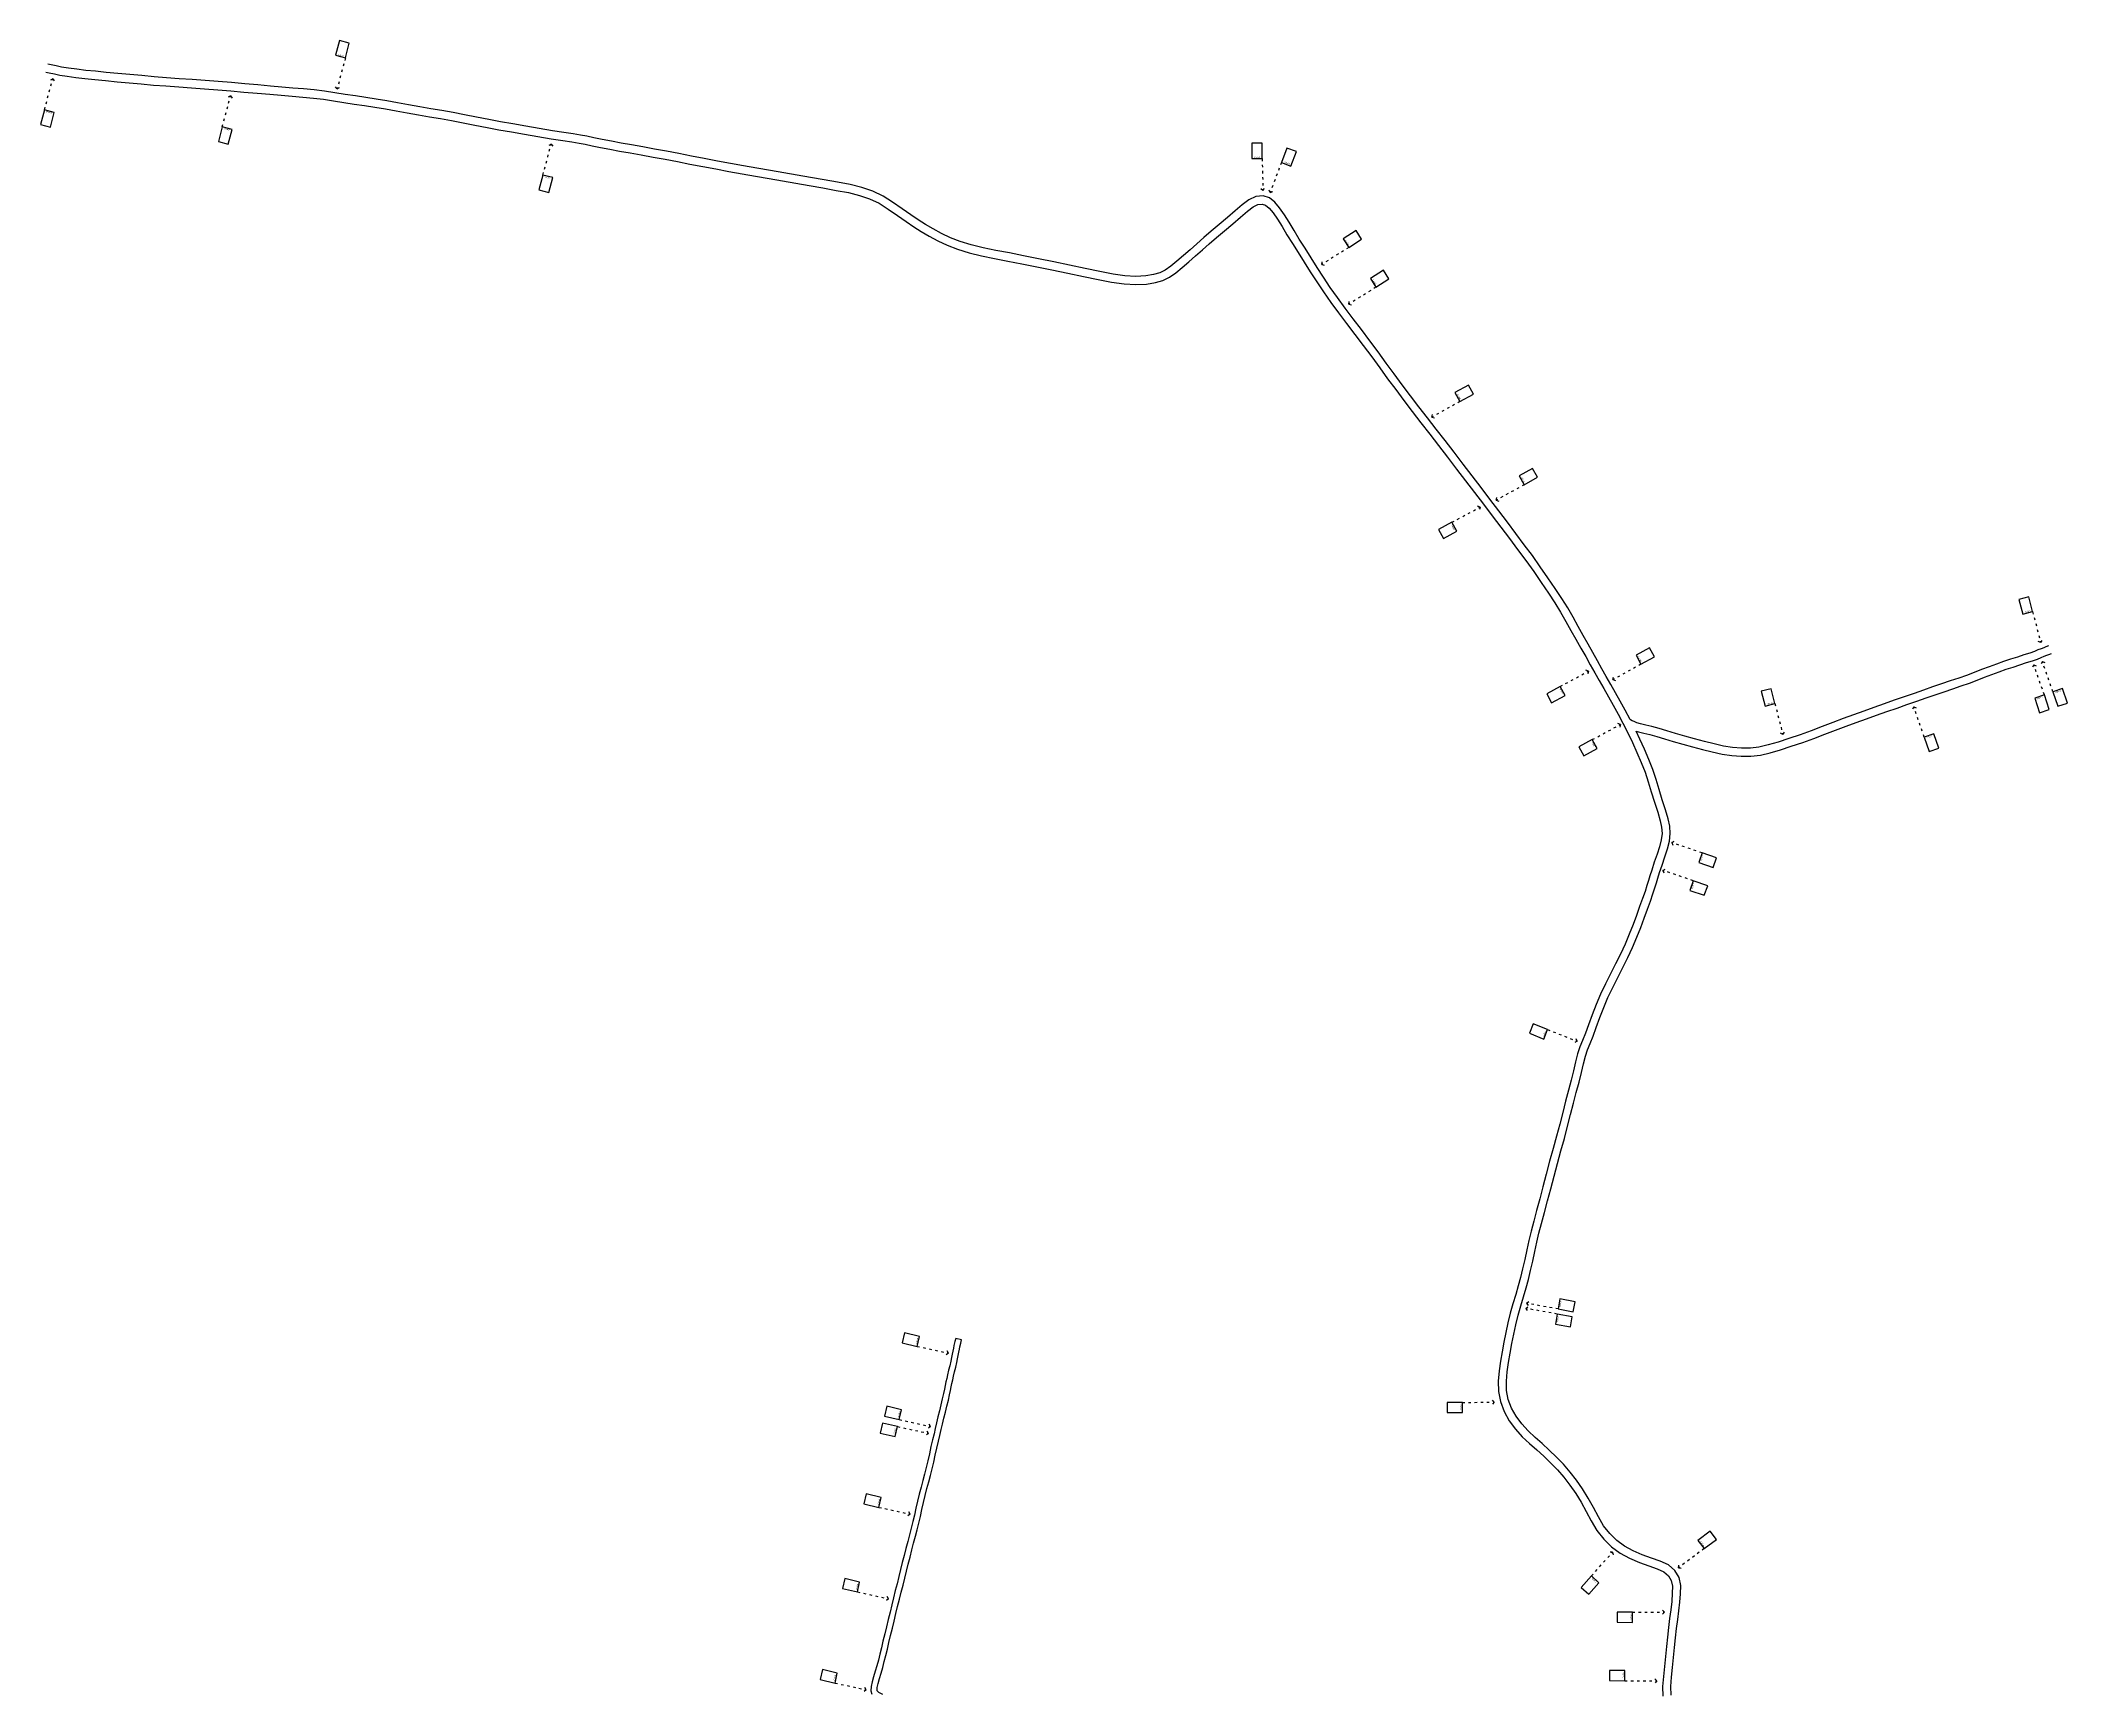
# Model space of a CAD drawing. Extents: x 714896 to 749292, y 8417558 to 8447149.
# Drawn here: x 723575 to 725559, y 8427535 to 8429152 of the extents above; entities that cross this region are included whole.
import ezdxf
from ezdxf.enums import TextEntityAlignment as Align

# ---------------------------------------------------------------- set-up
doc = ezdxf.new("R2010")
doc.units = 0
doc.header["$MEASUREMENT"] = 0
doc.linetypes.add('ACAD_ISO03W100', pattern=[30, 12, -18])
for name, color, linetype in [('LOTE', 7, 'CONTINUOUS'), ('NUM-PORTA', 7, 'CONTINUOUS'), ('QUADRA', 6, 'CONTINUOUS')]:
    doc.layers.add(name, color=color, linetype=linetype)

msp = doc.modelspace()

# ---------------------------------------------------------------- linework, layer by layer
at = {"layer": 'LOTE'}
for p, q in [((723867.9, 8429151.8), (723864, 8429137.4)), ((723877.5, 8429149.3), (723867.9, 8429151.8)), ((723873.7, 8429134.8), (723877.5, 8429149.3)), ((723864, 8429137.4), (723873.7, 8429134.8)), ((723579.3, 8429084.2), (723575.4, 8429069.7)), ((723588.9, 8429081.6), (723579.3, 8429084.2)), ((723575.4, 8429069.7), (723585.1, 8429067.1)), ((723585.1, 8429067.1), (723588.9, 8429081.6)), ((723753.3, 8429067.5), (723749.5, 8429053)), ((723763, 8429064.9), (723753.3, 8429067.5)), ((723759.1, 8429050.5), (723763, 8429064.9)), ((723749.5, 8429053), (723759.1, 8429050.5)), ((724760.8, 8429051.3), (724760.9, 8429036.3)), ((724770.8, 8429051.3), (724760.8, 8429051.3)), ((724770.9, 8429036.3), (724770.8, 8429051.3)), ((724795, 8429046.7), (724789.8, 8429032.6)), ((724804.4, 8429043.2), (724795, 8429046.7)), ((724799.1, 8429029.1), (724804.4, 8429043.2)), ((724760.9, 8429036.3), (724770.9, 8429036.3)), ((724789.8, 8429032.6), (724799.1, 8429029.1)), ((724067.1, 8429020.3), (724063.2, 8429005.8)), ((724063.2, 8429005.8), (724072.9, 8429003.2)), ((724076.8, 8429017.7), (724067.1, 8429020.3)), ((724072.9, 8429003.2), (724076.8, 8429017.7)), ((724862.9, 8428966), (724850.2, 8428957.9)), ((724868.2, 8428957.5), (724862.9, 8428966)), ((724850.2, 8428957.9), (724855.6, 8428949.5)), ((724855.6, 8428949.5), (724868.2, 8428957.5)), ((724889.6, 8428927.1), (724876.9, 8428919.1)), ((724894.9, 8428918.6), (724889.6, 8428927.1)), ((724876.9, 8428919.1), (724882.2, 8428910.6)), ((724882.2, 8428910.6), (724894.9, 8428918.6)), ((724972.7, 8428814.7), (724959.6, 8428807.4)), ((724959.6, 8428807.4), (724964.5, 8428798.7)), ((724964.5, 8428798.7), (724977.6, 8428805.9)), ((724977.6, 8428805.9), (724972.7, 8428814.7)), ((725035.6, 8428733.3), (725022.5, 8428726.1)), ((725022.5, 8428726.1), (725027.3, 8428717.3)), ((725040.5, 8428724.6), (725035.6, 8428733.3)), ((725027.3, 8428717.3), (725040.5, 8428724.6)), ((724956.6, 8428680.5), (724943.4, 8428673.4)), ((724943.4, 8428673.4), (724948.2, 8428664.6)), ((724948.2, 8428664.6), (724961.4, 8428671.7)), ((724961.4, 8428671.7), (724956.6, 8428680.5)), ((725521.2, 8428607.6), (725511.5, 8428605.1)), ((725524.9, 8428593.1), (725521.2, 8428607.6)), ((725511.5, 8428605.1), (725515.2, 8428590.6)), ((725515.2, 8428590.6), (725524.9, 8428593.1)), ((725149.9, 8428557.7), (725136.8, 8428550.5)), ((725136.8, 8428550.5), (725141.6, 8428541.7)), ((725141.6, 8428541.7), (725154.7, 8428549)), ((725154.7, 8428549), (725149.9, 8428557.7)), ((725062.6, 8428519.9), (725049.4, 8428512.8)), ((725049.4, 8428512.8), (725054.1, 8428504)), ((725054.1, 8428504), (725067.3, 8428511.1)), ((725067.3, 8428511.1), (725062.6, 8428519.9)), ((725268.9, 8428517.7), (725259.2, 8428515.2)), ((725259.2, 8428515.2), (725263, 8428500.7)), ((725272.7, 8428503.2), (725268.9, 8428517.7)), ((725536.4, 8428511.6), (725526.9, 8428508.4)), ((725526.9, 8428508.4), (725531.6, 8428494.2)), ((725541.1, 8428497.3), (725536.4, 8428511.6)), ((725554.2, 8428517.9), (725544.7, 8428514.7)), ((725544.7, 8428514.7), (725549.5, 8428500.5)), ((725559, 8428503.6), (725554.2, 8428517.9)), ((725263, 8428500.7), (725272.7, 8428503.2)), ((725531.6, 8428494.2), (725541.1, 8428497.3)), ((725549.5, 8428500.5), (725559, 8428503.6)), ((725094, 8428467.9), (725080.8, 8428460.8)), ((725098.8, 8428459.1), (725094, 8428467.9)), ((725428.3, 8428473.6), (725418.8, 8428470.4)), ((725418.8, 8428470.4), (725423.6, 8428456.2)), ((725433.1, 8428459.4), (725428.3, 8428473.6)), ((725080.8, 8428460.8), (725085.6, 8428452)), ((725085.6, 8428452), (725098.8, 8428459.1)), ((725423.6, 8428456.2), (725433.1, 8428459.4)), ((725201.4, 8428357.1), (725198.2, 8428347.6)), ((725215.6, 8428352.2), (725201.4, 8428357.1)), ((725212.4, 8428342.8), (725215.6, 8428352.2)), ((725192.7, 8428329.9), (725189.4, 8428320.4)), ((725206.9, 8428325), (725192.7, 8428329.9)), ((725198.2, 8428347.6), (725212.4, 8428342.8)), ((725189.4, 8428320.4), (725203.6, 8428315.6)), ((725203.6, 8428315.6), (725206.9, 8428325)), ((725036.2, 8428189.9), (725032.5, 8428180.6)), ((725050.1, 8428184.3), (725036.2, 8428189.9)), ((725032.5, 8428180.6), (725046.4, 8428175)), ((725046.4, 8428175), (725050.1, 8428184.3)), ((725062.3, 8427920.7), (725060.5, 8427910.9)), ((725077.1, 8427918), (725062.3, 8427920.7)), ((725075.2, 8427908.1), (725077.1, 8427918)), ((725059.6, 8427905.9), (725057.8, 8427896)), ((725057.8, 8427896), (725072.6, 8427893.3)), ((725074.4, 8427903.2), (725059.6, 8427905.9)), ((725060.5, 8427910.9), (725075.2, 8427908.1)), ((725072.6, 8427893.3), (725074.4, 8427903.2)), ((724420.9, 8427887.4), (724418.7, 8427877.7)), ((724418.7, 8427877.7), (724433.3, 8427874.3)), ((724435.6, 8427884.1), (724420.9, 8427887.4)), ((724433.3, 8427874.3), (724435.6, 8427884.1)), ((724403.5, 8427815.7), (724401.2, 8427805.9)), ((724418.1, 8427812.3), (724403.5, 8427815.7)), ((724951.8, 8427819.5), (724951.8, 8427809.5)), ((724966.8, 8427819.5), (724951.8, 8427819.5)), ((724966.8, 8427809.5), (724966.8, 8427819.5)), ((724399.3, 8427799.2), (724397.1, 8427789.5)), ((724413.9, 8427795.8), (724399.3, 8427799.2)), ((724401.2, 8427805.9), (724415.8, 8427802.6)), ((724411.7, 8427786.1), (724413.9, 8427795.8)), ((724415.8, 8427802.6), (724418.1, 8427812.3)), ((724951.8, 8427809.5), (724966.8, 8427809.5)), ((724397.1, 8427789.5), (724411.7, 8427786.1)), ((724383.5, 8427729.9), (724381.2, 8427720.1)), ((724381.2, 8427720.1), (724395.9, 8427716.8)), ((724398.1, 8427726.5), (724383.5, 8427729.9)), ((724395.9, 8427716.8), (724398.1, 8427726.5)), ((725209.4, 8427693.5), (725197.4, 8427684.5)), ((725197.4, 8427684.5), (725203.4, 8427676.5)), ((725203.4, 8427676.5), (725215.4, 8427685.5)), ((725215.4, 8427685.5), (725209.4, 8427693.5)), ((724362.4, 8427647.1), (724360.1, 8427637.4)), ((724360.1, 8427637.4), (724374.8, 8427634)), ((724377, 8427643.7), (724362.4, 8427647.1)), ((724374.8, 8427634), (724377, 8427643.7)), ((725093.1, 8427649.7), (725083.1, 8427638.5)), ((725083.1, 8427638.5), (725090.5, 8427631.9)), ((725090.5, 8427631.9), (725100.5, 8427643)), ((725100.5, 8427643), (725093.1, 8427649.7)), ((725118.3, 8427614.4), (725118.2, 8427604.4)), ((725133.3, 8427614.3), (725118.3, 8427614.4)), ((725133.2, 8427604.3), (725133.3, 8427614.3)), ((725118.2, 8427604.4), (725133.2, 8427604.3)), ((724340.5, 8427558.1), (724338.3, 8427548.3)), ((724355.1, 8427554.7), (724340.5, 8427558.1)), ((725110.9, 8427557.3), (725110.8, 8427547.3)), ((725125.9, 8427557.2), (725110.9, 8427557.3)), ((725125.8, 8427547.2), (725125.9, 8427557.2)), ((724338.3, 8427548.3), (724352.9, 8427544.9)), ((724352.9, 8427544.9), (724355.1, 8427554.7)), ((725110.8, 8427547.3), (725125.8, 8427547.2))]:
    msp.add_line(p, q, dxfattribs=at)
at = {"layer": 'LOTE', "color": 7, "linetype": 'ACAD_ISO03W100', "ltscale": 0.2}
for points in [[(723873.7, 8429134.8), (723865.6, 8429104.5)], [(723579.3, 8429084.2), (723587.3, 8429114.4)], [(723753.3, 8429067.5), (723761.4, 8429097.8)], [(724067.1, 8429020.3), (724075.1, 8429050.6)], [(724770.9, 8429036.3), (724771.7, 8429005)], [(724789.8, 8429032.6), (724778.8, 8429003.3)], [(724855.6, 8428949.5), (724829.2, 8428932.6)], [(724882.2, 8428910.6), (724855.8, 8428893.9)], [(724964.5, 8428798.7), (724937.1, 8428783.5)], [(725027.3, 8428717.3), (725000, 8428702.1)], [(724956.6, 8428680.5), (724984.2, 8428695.4)], [(725524.9, 8428593.1), (725532.8, 8428562.8)], [(725062.6, 8428519.9), (725090.1, 8428534.8)], [(725141.6, 8428541.7), (725114.2, 8428526.6)], [(725536.4, 8428511.6), (725526, 8428541.1)], [(725544.7, 8428514.7), (725534.4, 8428544.2)], [(725272.7, 8428503.2), (725280.5, 8428472.9)], [(725418.8, 8428470.4), (725408.5, 8428500)], [(725094, 8428467.9), (725121.6, 8428482.8)], [(725201.4, 8428357.1), (725171.8, 8428367.1)], [(725192.7, 8428329.9), (725163, 8428340)], [(725050.1, 8428184.3), (725079.2, 8428172.8)], [(725060.5, 8427910.9), (725029.7, 8427916.4)], [(725059.6, 8427905.9), (725028.8, 8427911.5)], [(724433.3, 8427874.3), (724463.9, 8427867.7)], [(724966.8, 8427819.5), (724998.1, 8427819.6)], [(724413.9, 8427795.8), (724444.5, 8427789.2)], [(724415.8, 8427802.6), (724446.4, 8427795.9)], [(724395.9, 8427716.8), (724426.4, 8427710.1)], [(725203.4, 8427676.5), (725178.4, 8427657.6)], [(725093.1, 8427649.7), (725113.9, 8427673)], [(724374.8, 8427634), (724405.3, 8427627.3)], [(725133.3, 8427614.3), (725164.6, 8427614.2)], [(724352.9, 8427544.9), (724383.4, 8427538.3)], [(725125.8, 8427547.2), (725157.1, 8427547.1)]]:
    msp.add_lwpolyline(points, dxfattribs=at)
at = {"layer": 'LOTE'}
for points in [[(723587.3, 8429114.4), (723585, 8429113.2)], [(723587.3, 8429114.4), (723588.8, 8429112.3)], [(723865.6, 8429104.5), (723864.2, 8429106.7)], [(723865.6, 8429104.5), (723868, 8429105.8)], [(723761.4, 8429097.8), (723759, 8429096.5)], [(723761.4, 8429097.8), (723762.8, 8429095.6)], [(724075.1, 8429050.6), (724072.8, 8429049.3)], [(724075.1, 8429050.6), (724076.6, 8429048.4)], [(724771.7, 8429005), (724769.7, 8429006.7)], [(724771.7, 8429005), (724773.2, 8429007.2)], [(724778.8, 8429003.3), (724777.6, 8429005.6)], [(724778.8, 8429003.3), (724781.3, 8429004.3)], [(724829.2, 8428932.6), (724829.6, 8428935.2)], [(724829.2, 8428932.6), (724831.7, 8428932)], [(724855.8, 8428893.9), (724856.2, 8428896.5)], [(724855.8, 8428893.9), (724858.3, 8428893.2)], [(724937.1, 8428783.5), (724937.6, 8428786.1)], [(724937.1, 8428783.5), (724939.6, 8428782.7)], [(724984.2, 8428695.4), (724981.7, 8428696.3)], [(724984.2, 8428695.4), (724983.6, 8428692.9)], [(725000, 8428702.1), (725000.5, 8428704.7)], [(725000, 8428702.1), (725002.4, 8428701.3)], [(725532.8, 8428562.8), (725530.4, 8428564)], [(725532.8, 8428562.8), (725534.2, 8428565)], [(725090.1, 8428534.8), (725087.6, 8428535.7)], [(725090.1, 8428534.8), (725089.5, 8428532.3)], [(725114.2, 8428526.6), (725114.8, 8428529.1)], [(725526, 8428541.1), (725524.8, 8428538.8)], [(725526, 8428541.1), (725528.5, 8428540.1)], [(725534.4, 8428544.2), (725533.2, 8428541.9)], [(725534.4, 8428544.2), (725536.8, 8428543.3)], [(725114.2, 8428526.6), (725116.7, 8428525.8)], [(725408.5, 8428500), (725407.3, 8428497.7)], [(725408.5, 8428500), (725410.9, 8428499)], [(725121.6, 8428482.8), (725119.1, 8428483.6)], [(725121.6, 8428482.8), (725121, 8428480.2)], [(725280.5, 8428472.9), (725278.2, 8428474.1)], [(725280.5, 8428472.9), (725281.9, 8428475.1)], [(725171.8, 8428367.1), (725174.1, 8428368.5)], [(725171.8, 8428367.1), (725172.9, 8428364.7)], [(725163, 8428340), (725165.3, 8428341.3)], [(725163, 8428340), (725164.1, 8428337.6)], [(725079.2, 8428172.8), (725076.9, 8428171.5)], [(725079.2, 8428172.8), (725078.3, 8428175.2)], [(725028.8, 8427911.5), (725030.9, 8427913.1)], [(725029.7, 8427916.4), (725031.7, 8427918.1)], [(725029.7, 8427916.4), (725031.1, 8427914.2)], [(725028.8, 8427911.5), (725030.2, 8427909.3)], [(724463.9, 8427867.7), (724461.8, 8427866.1)], [(724463.9, 8427867.7), (724462.5, 8427869.9)], [(724998.1, 8427819.6), (724996.3, 8427821.5)], [(724998.1, 8427819.6), (724996.4, 8427817.6)], [(724446.4, 8427795.9), (724444.3, 8427794.3)], [(724446.4, 8427795.9), (724445.1, 8427798.1)], [(724444.5, 8427789.2), (724442.4, 8427787.6)], [(724444.5, 8427789.2), (724443.2, 8427791.4)], [(724426.4, 8427710.1), (724424.3, 8427708.5)], [(724426.4, 8427710.1), (724425.1, 8427712.4)], [(725113.9, 8427673), (725111.3, 8427673)], [(725113.9, 8427673), (725114.3, 8427670.4)], [(725178.4, 8427657.6), (725178.6, 8427660.2)], [(725178.4, 8427657.6), (725181, 8427657.2)], [(724405.3, 8427627.3), (724403.2, 8427625.8)], [(724405.3, 8427627.3), (724404, 8427629.6)], [(725164.6, 8427614.2), (725162.8, 8427616.1)], [(725164.6, 8427614.2), (725162.8, 8427612.2)], [(724383.4, 8427538.3), (724381.4, 8427536.7)], [(724383.4, 8427538.3), (724382.1, 8427540.5)], [(725157.1, 8427547.1), (725155.3, 8427549)], [(725157.1, 8427547.1), (725155.4, 8427545.1)]]:
    msp.add_lwpolyline(points, dxfattribs=at)
at = {"layer": 'QUADRA'}
for points in [[(725540.4, 8428559.6), (725540.4, 8428559.6), (725537.7, 8428558.6), (725535.8, 8428557.8), (725533.2, 8428556.8), (725530.1, 8428555.6), (725526.6, 8428554.2), (725522.2, 8428552.6), (725516.4, 8428550.8), (725510, 8428548.7), (725503.3, 8428546.5), (725496.4, 8428544.2), (725489.4, 8428541.6), (725482.3, 8428539.1), (725474.9, 8428536.4), (725467.7, 8428533.5), (725460.3, 8428530.8), (725452.5, 8428528.1), (725444.2, 8428525.3), (725435.7, 8428522.4), (725427, 8428519.4), (725418, 8428516.3), (725408.8, 8428513.1), (725399.3, 8428509.7), (725389.5, 8428506.4), (725379.6, 8428503), (725369.5, 8428499.4), (725359.6, 8428495.8), (725349.6, 8428492.3), (725339.4, 8428488.5), (725329.2, 8428484.6), (725318.8, 8428480.6), (725308.2, 8428476.6), (725297.3, 8428472.7), (725286.2, 8428469), (725275.7, 8428465.5), (725266, 8428462.7), (725257.1, 8428460.6), (725248.7, 8428459.6), (725240.1, 8428459.6), (725231.3, 8428460.3), (725222.3, 8428461.6), (725213.2, 8428463.7), (725203.8, 8428466.2), (725194.1, 8428468.7), (725184.6, 8428471.3), (725175.5, 8428473.9), (725167, 8428476.4), (725159.3, 8428478.7), (725152.3, 8428480.6), (725146.3, 8428482), (725141.2, 8428483.3), (725137.5, 8428484.4), (725134.8, 8428485.5), (725132.9, 8428486.3), (725131.3, 8428487.3), (725131.1, 8428487.7), (725126.2, 8428496.7), (725121.4, 8428505.4), (725116.7, 8428513.8), (725112.1, 8428521.8), (725107.7, 8428529.6), (725103.3, 8428537.3), (725099, 8428545.1), (725094.4, 8428553.1), (725089.8, 8428561.4), (725085, 8428569.9), (725080.1, 8428578.7), (725075.1, 8428587.6), (725069.9, 8428596.7), (725064.2, 8428606), (725057.7, 8428615.8), (725050.6, 8428626.2), (725043.1, 8428637), (725035.3, 8428647.9), (725027.3, 8428658.6), (725019.2, 8428669.6), (725010.9, 8428680.5), (725002.4, 8428691.8), (724993.8, 8428703.2), (724985.2, 8428714.6), (724976.4, 8428726.1), (724967.5, 8428737.5), (724958.7, 8428749), (724950, 8428760.4), (724941.2, 8428771.7), (724932.6, 8428782.8), (724924.1, 8428793.6), (724916, 8428804.4), (724908, 8428815.1), (724900.2, 8428825.7), (724892.4, 8428836.3), (724884.5, 8428847.2), (724876.2, 8428858.2), (724868, 8428869.1), (724859.9, 8428879.7), (724852.1, 8428890), (724844.6, 8428900.3), (724837.5, 8428910.4), (724831, 8428920.3), (724824.8, 8428929.9), (724818.8, 8428939.4), (724812.9, 8428948.7), (724807.2, 8428957.6), (724802.1, 8428966), (724797.4, 8428974), (724792.6, 8428981.4), (724788, 8428988.1), (724783.4, 8428993.8), (724778, 8428997.9), (724771.8, 8428999.9), (724764.7, 8428999.4), (724757.8, 8428996.1), (724751.4, 8428991.1), (724744.6, 8428985.3), (724737, 8428978.7), (724728.8, 8428971.9), (724721, 8428965.3), (724713.9, 8428959.1), (724707.1, 8428953.1), (724700.6, 8428947.2), (724693.9, 8428941.6), (724687.3, 8428935.9), (724681.5, 8428931), (724676, 8428927.3), (724670.7, 8428924.6), (724664.7, 8428922.8), (724657, 8428921.6), (724647.4, 8428921.1), (724636.6, 8428921.7), (724625, 8428923.4), (724612, 8428925.9), (724597.6, 8428928.9), (724582.3, 8428932.1), (724566.9, 8428935.3), (724551.9, 8428938.4), (724537.4, 8428941.3), (724523.6, 8428944), (724510.4, 8428946.6), (724497.9, 8428949.1), (724486.2, 8428952.1), (724475.5, 8428955.1), (724465.8, 8428958.9), (724457.1, 8428963.2), (724448.9, 8428967.5), (724441.3, 8428971.9), (724434.3, 8428976.4), (724427, 8428981.4), (724418.6, 8428987.2), (724409.3, 8428993.6), (724399.9, 8428999.6), (724389.9, 8429004.5), (724379.1, 8429008.1), (724367.7, 8429010.9), (724355.4, 8429013.2), (724342.4, 8429015.5), (724329, 8429017.8), (724315.9, 8429020.1), (724302.7, 8429022.4), (724289.7, 8429024.7), (724276.5, 8429027.1), (724263.4, 8429029.3), (724250.5, 8429031.7), (724237.8, 8429034), (724225, 8429036.3), (724212.4, 8429038.7), (724200.2, 8429041.3), (724188.1, 8429043.6), (724176.2, 8429045.7), (724164.7, 8429047.8), (724153.7, 8429049.7), (724143.5, 8429051.5), (724134, 8429053.4), (724124.9, 8429055.2), (724117, 8429056.8), (724109.9, 8429058.3), (724103.7, 8429059.3), (724096.7, 8429060.5), (724087.6, 8429061.8), (724076.3, 8429063.6), (724063.5, 8429065.8), (724050.4, 8429068.1), (724037.6, 8429070.3), (724025.5, 8429072.4), (724014, 8429074.6), (724002, 8429076.9), (723990.4, 8429079.2), (723979.1, 8429081.3), (723968.2, 8429083.4), (723957.4, 8429085.1), (723946.6, 8429087.1), (723935.5, 8429089), (723924.8, 8429091), (723914.3, 8429092.8), (723903.8, 8429094.6), (723893.6, 8429096.1), (723883.5, 8429097.6), (723873.5, 8429099.2), (723863.5, 8429100.8), (723853.4, 8429102.4), (723843.2, 8429103.6), (723832.9, 8429104.6), (723822.3, 8429105.4), (723811.6, 8429106.3), (723800.3, 8429107.3), (723788.2, 8429108.4), (723775.3, 8429109.5), (723762.3, 8429110.7), (723749.4, 8429111.7), (723736.6, 8429112.7), (723723.9, 8429113.6), (723711.2, 8429114.5), (723698.7, 8429115.4), (723686.5, 8429116.3), (723674.6, 8429117.5), (723662.7, 8429118.5), (723651, 8429119.5), (723639.8, 8429120.7), (723629.2, 8429121.8), (723619.6, 8429122.7), (723610.8, 8429123.7), (723602.8, 8429124.8), (723595.9, 8429125.9), (723590.8, 8429127), (723585.8, 8429128), (723582.6, 8429128.8)], [(723580.7, 8429121), (723584, 8429120.2), (723589.2, 8429119.2), (723594.4, 8429118.1), (723601.6, 8429116.9), (723609.8, 8429115.8), (723618.8, 8429114.7), (723628.4, 8429113.8), (723639, 8429112.7), (723650.3, 8429111.6), (723662, 8429110.5), (723673.8, 8429109.5), (723685.8, 8429108.3), (723698.1, 8429107.4), (723710.7, 8429106.5), (723723.3, 8429105.6), (723736, 8429104.7), (723748.8, 8429103.7), (723761.7, 8429102.7), (723774.5, 8429101.5), (723787.5, 8429100.4), (723799.7, 8429099.3), (723810.9, 8429098.4), (723821.7, 8429097.4), (723832.2, 8429096.6), (723842.4, 8429095.6), (723852.3, 8429094.5), (723862.2, 8429092.9), (723872.2, 8429091.3), (723882.3, 8429089.7), (723892.4, 8429088.2), (723902.6, 8429086.7), (723912.9, 8429084.9), (723923.4, 8429083.1), (723934.1, 8429081.1), (723945.2, 8429079.2), (723956.1, 8429077.3), (723966.8, 8429075.5), (723977.6, 8429073.5), (723988.9, 8429071.3), (724000.5, 8429069), (724012.4, 8429066.7), (724024, 8429064.5), (724036.3, 8429062.4), (724049, 8429060.2), (724062.2, 8429057.9), (724075, 8429055.7), (724086.4, 8429053.9), (724095.5, 8429052.6), (724102.4, 8429051.4), (724108.4, 8429050.5), (724115.3, 8429049), (724123.3, 8429047.3), (724132.4, 8429045.6), (724142, 8429043.7), (724152.3, 8429041.9), (724163.3, 8429039.9), (724174.8, 8429037.8), (724186.6, 8429035.7), (724198.6, 8429033.4), (724210.9, 8429030.9), (724223.6, 8429028.5), (724236.3, 8429026.2), (724249.1, 8429023.8), (724262, 8429021.4), (724275.1, 8429019.2), (724288.3, 8429016.8), (724301.4, 8429014.6), (724314.5, 8429012.3), (724327.7, 8429009.9), (724341.1, 8429007.6), (724354, 8429005.3), (724366, 8429003.1), (724376.9, 8429000.4), (724386.8, 8428997), (724396, 8428992.6), (724404.9, 8428987), (724414.1, 8428980.7), (724422.5, 8428974.8), (724429.9, 8428969.7), (724437.1, 8428965.1), (724445, 8428960.5), (724453.5, 8428956), (724462.6, 8428951.6), (724472.9, 8428947.6), (724484.1, 8428944.3), (724496.1, 8428941.3), (724508.9, 8428938.7), (724522.1, 8428936.1), (724535.8, 8428933.5), (724550.3, 8428930.6), (724565.2, 8428927.5), (724580.6, 8428924.2), (724596, 8428921), (724610.5, 8428918.1), (724623.6, 8428915.5), (724635.8, 8428913.8), (724647.4, 8428913.1), (724657.8, 8428913.6), (724666.5, 8428915), (724673.7, 8428917.2), (724680.1, 8428920.4), (724686.3, 8428924.6), (724692.5, 8428929.8), (724699.1, 8428935.5), (724705.8, 8428941.2), (724712.5, 8428947.1), (724719.1, 8428953.1), (724726.2, 8428959.2), (724733.9, 8428965.8), (724742.1, 8428972.6), (724749.8, 8428979.2), (724756.5, 8428984.9), (724762.1, 8428989.3), (724766.8, 8428991.5), (724770.8, 8428991.8), (724774.3, 8428990.7), (724777.8, 8428988), (724781.6, 8428983.3), (724786, 8428977), (724790.5, 8428969.8), (724795.2, 8428961.9), (724800.5, 8428953.4), (724806.1, 8428944.4), (724812.1, 8428935.1), (724818, 8428925.6), (724824.3, 8428915.9), (724830.9, 8428905.9), (724838.1, 8428895.7), (724845.6, 8428885.3), (724853.5, 8428874.9), (724861.6, 8428864.2), (724869.9, 8428853.4), (724878.1, 8428842.5), (724885.9, 8428831.6), (724893.7, 8428821), (724901.6, 8428810.3), (724909.6, 8428799.6), (724917.8, 8428788.8), (724926.3, 8428777.9), (724934.9, 8428766.7), (724943.6, 8428755.5), (724952.4, 8428744.2), (724961.2, 8428732.6), (724970, 8428721.2), (724978.8, 8428709.8), (724987.4, 8428698.3), (724996, 8428687), (725004.5, 8428675.7), (725012.8, 8428664.7), (725020.9, 8428653.9), (725028.8, 8428643.1), (725036.6, 8428632.4), (725044, 8428621.7), (725051.1, 8428611.3), (725057.4, 8428601.7), (725063, 8428592.6), (725068.2, 8428583.6), (725073.1, 8428574.8), (725078, 8428566.1), (725082.8, 8428557.5), (725087.5, 8428549.2), (725092, 8428541.2), (725096.3, 8428533.4), (725100.7, 8428525.7), (725105.1, 8428517.9), (725109.7, 8428509.8), (725114.4, 8428501.5), (725119.2, 8428492.8), (725124, 8428484), (725128.8, 8428474.7), (725133.3, 8428465.1), (725137.7, 8428455.4), (725141.9, 8428445.6), (725145.6, 8428436), (725148.7, 8428426.5), (725151.7, 8428416.7), (725154.8, 8428406.7), (725158, 8428396.8), (725160.5, 8428388.5), (725161.8, 8428382.1), (725162.2, 8428376.2), (725161.5, 8428369.9), (725159.8, 8428363.1), (725157.4, 8428355.8), (725154.6, 8428347.9), (725152.1, 8428340.3), (725150.3, 8428334.7), (725149.1, 8428330.2), (725147.4, 8428325.2), (725145.7, 8428319.4), (725143.2, 8428312.6), (725140.3, 8428304.6), (725137.2, 8428295.9), (725134.1, 8428286.9), (725130.2, 8428277.6), (725126.1, 8428267.8), (725121.5, 8428258.1), (725116.7, 8428248.4), (725111.9, 8428238.7), (725106.9, 8428229), (725102, 8428219), (725097.7, 8428208.9), (725093.9, 8428198.7), (725090.4, 8428189), (725087.3, 8428180.7), (725084.5, 8428173.7), (725081.9, 8428167.3), (725079.5, 8428160.4), (725077.5, 8428152.6), (725075.5, 8428143.9), (725073.3, 8428134.7), (725070.6, 8428124.8), (725067.8, 8428114.2), (725065, 8428103.1), (725062.1, 8428091.6), (725059, 8428079.9), (725055.6, 8428067.8), (725052.1, 8428055.4), (725048.7, 8428042.8), (725045.5, 8428030.5), (725042.5, 8428018.6), (725039.5, 8428007.2), (725036.7, 8427996.7), (725034.1, 8427987.1), (725031.8, 8427977.9), (725029.9, 8427968.8), (725027.9, 8427959.4), (725025.8, 8427950.3), (725023.7, 8427941.8), (725021.5, 8427933.6), (725019, 8427925.1), (725016.3, 8427916), (725013.7, 8427906.7), (725011.4, 8427897.2), (725009.4, 8427887.7), (725007.5, 8427878.5), (725005.7, 8427869.1), (725004.1, 8427859.7), (725002.7, 8427850.2), (725001.9, 8427840.3), (725002.1, 8427830.2), (725004.1, 8427820.2), (725007.7, 8427810.5), (725012.6, 8427801.5), (725018.7, 8427793.3), (725025.5, 8427785.9), (725032.5, 8427779.3), (725039.6, 8427773.1), (725046.5, 8427766.9), (725053.2, 8427760.3), (725059.9, 8427753.5), (725066.1, 8427746.3), (725072.1, 8427738.6), (725077.8, 8427730.5), (725083, 8427721.9), (725088, 8427712.8), (725092.9, 8427703.5), (725098.4, 8427694.3), (725105.1, 8427685.7), (725112.9, 8427678.2), (725121.3, 8427672.1), (725130.4, 8427667), (725140, 8427662.9), (725149.3, 8427659.6), (725157.5, 8427656.7), (725164.1, 8427653.7), (725168.6, 8427649.9), (725171.3, 8427645.3), (725172.5, 8427639.8), (725172.2, 8427632.8), (725171.7, 8427624.8), (725170.7, 8427616.6), (725169.6, 8427608.1), (725168.5, 8427599.1), (725167.5, 8427589.9), (725166.5, 8427580.5), (725165.5, 8427570.8), (725164.5, 8427561), (725163.5, 8427551.2), (725162.8, 8427541.6), (725163, 8427532.2)], [(725171, 8427533.2), (725170.8, 8427541.4), (725171.5, 8427550.5), (725172.5, 8427560.2), (725173.5, 8427570), (725174.5, 8427579.6), (725175.4, 8427589.1), (725176.4, 8427598.2), (725177.6, 8427607), (725178.7, 8427615.6), (725179.6, 8427624.1), (725180.2, 8427632.3), (725180.5, 8427640.4), (725178.9, 8427648.2), (725174.8, 8427655.1), (725168.4, 8427660.5), (725160.5, 8427664.1), (725152, 8427667.1), (725142.9, 8427670.4), (725133.9, 8427674.2), (725125.6, 8427678.8), (725118.1, 8427684.3), (725111, 8427691.1), (725105, 8427698.8), (725099.9, 8427707.4), (725095, 8427716.6), (725090, 8427725.8), (725084.5, 8427734.9), (725078.5, 8427743.3), (725072.3, 8427751.3), (725065.8, 8427758.9), (725058.9, 8427766), (725051.9, 8427772.7), (725044.9, 8427779.1), (725037.9, 8427785.2), (725031.2, 8427791.5), (725024.9, 8427798.4), (725019.4, 8427805.9), (725015, 8427813.9), (725011.8, 8427822.4), (725010.1, 8427831.1), (725009.9, 8427840.1), (725010.6, 8427849.3), (725012, 8427858.4), (725013.5, 8427867.7), (725015.3, 8427877), (725017.2, 8427886.1), (725019.2, 8427895.4), (725021.5, 8427904.7), (725024, 8427913.8), (725026.6, 8427922.8), (725029.2, 8427931.5), (725031.4, 8427939.8), (725033.6, 8427948.4), (725035.7, 8427957.7), (725037.7, 8427967.1), (725039.6, 8427976.2), (725041.8, 8427985.1), (725044.4, 8427994.6), (725047.2, 8428005.2), (725050.2, 8428016.6), (725053.3, 8428028.5), (725056.5, 8428040.8), (725059.8, 8428053.3), (725063.3, 8428065.6), (725066.7, 8428077.7), (725069.8, 8428089.6), (725072.7, 8428101.1), (725075.6, 8428112.2), (725078.3, 8428122.8), (725081, 8428132.7), (725083.3, 8428142.1), (725085.3, 8428150.7), (725087.2, 8428158.1), (725089.4, 8428164.5), (725091.9, 8428170.7), (725094.7, 8428177.8), (725097.9, 8428186.2), (725101.4, 8428195.9), (725105.2, 8428205.9), (725109.3, 8428215.7), (725114.1, 8428225.4), (725119, 8428235.1), (725123.8, 8428244.8), (725128.7, 8428254.6), (725133.4, 8428264.6), (725137.6, 8428274.5), (725141.5, 8428284.1), (725144.8, 8428293.2), (725147.9, 8428301.9), (725150.8, 8428309.8), (725153.3, 8428316.9), (725155.1, 8428322.9), (725156.7, 8428327.9), (725158, 8428332.4), (725159.7, 8428337.9), (725162.2, 8428345.2), (725165, 8428353.2), (725167.5, 8428360.9), (725169.4, 8428368.5), (725170.3, 8428376.1), (725169.7, 8428383.3), (725168.2, 8428390.5), (725165.6, 8428399.1), (725162.4, 8428409.1), (725159.3, 8428419.1), (725156.4, 8428428.9), (725153.1, 8428438.7), (725149.3, 8428448.5), (725145.1, 8428458.6), (725140.6, 8428468.5), (725136.9, 8428476.3), (725139.1, 8428475.6), (725144.3, 8428474.2), (725150.3, 8428472.8), (725157.1, 8428471), (725164.7, 8428468.7), (725173.2, 8428466.2), (725182.5, 8428463.6), (725192.1, 8428461), (725201.7, 8428458.4), (725211.3, 8428455.9), (725220.9, 8428453.8), (725230.4, 8428452.3), (725239.8, 8428451.6), (725249.2, 8428451.6), (725258.5, 8428452.7), (725268.1, 8428455), (725278.1, 8428457.9), (725288.7, 8428461.4), (725299.9, 8428465.2), (725310.9, 8428469.1), (725321.6, 8428473.1), (725332.1, 8428477.1), (725342.3, 8428481.1), (725352.3, 8428484.8), (725362.3, 8428488.3), (725372.2, 8428491.8), (725382.2, 8428495.4), (725392.2, 8428498.8), (725401.9, 8428502.2), (725411.4, 8428505.5), (725420.7, 8428508.7), (725429.6, 8428511.8), (725438.3, 8428514.8), (725446.8, 8428517.7), (725455.1, 8428520.6), (725463, 8428523.3), (725470.6, 8428526.1), (725477.8, 8428528.9), (725485, 8428531.6), (725492.2, 8428534.1), (725499, 8428536.7), (725505.8, 8428538.9), (725512.5, 8428541.1), (725518.8, 8428543.2), (725524.7, 8428545), (725529.5, 8428546.7), (725533.1, 8428548.2), (725536.1, 8428549.4), (725538.8, 8428550.4), (725540.8, 8428551.2), (725543.3, 8428552.2)], [(724399.7, 8427533.6), (724397.1, 8427535), (724395.7, 8427535.8), (724394.3, 8427537.2), (724394, 8427538.1), (724394.2, 8427540.5), (724395.1, 8427544.5), (724396.5, 8427549.3), (724398.1, 8427554.7), (724399.6, 8427560.2), (724401.1, 8427565.9), (724402.7, 8427571.9), (724404.2, 8427578.1), (724405.7, 8427584.7), (724407.3, 8427591.5), (724409, 8427598.5), (724410.7, 8427605.6), (724412.5, 8427612.8), (724414.2, 8427619.9), (724415.9, 8427626.9), (724417.7, 8427633.8), (724419.5, 8427640.7), (724421.2, 8427647.6), (724422.8, 8427654.5), (724424.6, 8427661.3), (724426.3, 8427668.2), (724428.1, 8427675.1), (724429.8, 8427681.9), (724431.6, 8427688.5), (724433.2, 8427694.9), (724434.8, 8427701.4), (724436.4, 8427708), (724438, 8427714.6), (724439.5, 8427721.4), (724441.2, 8427728.3), (724442.9, 8427735.1), (724444.6, 8427741.6), (724446.3, 8427747.9), (724447.9, 8427754.4), (724449.5, 8427761), (724451, 8427767.9), (724452.6, 8427774.8), (724454.1, 8427781.4), (724455.6, 8427787.2), (724456.9, 8427792.8), (724458.1, 8427798.3), (724459.4, 8427804), (724460.9, 8427809.8), (724462.4, 8427815.7), (724463.8, 8427821.6), (724464.9, 8427826.9), (724465.8, 8427831.2), (724466.6, 8427834.8), (724467.3, 8427838.1), (724468.1, 8427841.5), (724469, 8427845.3), (724469.9, 8427849.5), (724471, 8427854), (724472.1, 8427858.4), (724472.8, 8427862.2), (724473.4, 8427865.5), (724474, 8427868.5), (724474.6, 8427871.4), (724475.1, 8427873.8), (724476, 8427877.5), (724476.8, 8427880.7), (724471, 8427882.1), (724470.2, 8427878.9), (724469.2, 8427875.1), (724468.7, 8427872.6), (724468.1, 8427869.7), (724467.5, 8427866.6), (724466.9, 8427863.3), (724466.2, 8427859.7), (724465.2, 8427855.4), (724464.1, 8427850.9), (724463.1, 8427846.6), (724462.2, 8427842.9), (724461.4, 8427839.5), (724460.7, 8427836), (724459.9, 8427832.4), (724459.1, 8427828.1), (724457.9, 8427822.9), (724456.6, 8427817.2), (724455, 8427811.3), (724453.5, 8427805.4), (724452.2, 8427799.6), (724451, 8427794.1), (724449.8, 8427788.6), (724448.3, 8427782.8), (724446.7, 8427776.2), (724445.2, 8427769.2), (724443.6, 8427762.4), (724442, 8427755.8), (724440.5, 8427749.4), (724438.8, 8427743.1), (724437.1, 8427736.6), (724435.3, 8427729.7), (724433.7, 8427722.8), (724432.1, 8427716), (724430.6, 8427709.3), (724429, 8427702.8), (724427.4, 8427696.3), (724425.8, 8427690), (724424, 8427683.4), (724422.3, 8427676.6), (724420.5, 8427669.7), (724418.7, 8427662.8), (724417, 8427655.9), (724415.3, 8427649), (724413.6, 8427642.1), (724411.9, 8427635.3), (724410.1, 8427628.4), (724408.4, 8427621.3), (724406.7, 8427614.2), (724404.9, 8427607.1), (724403.2, 8427600), (724401.5, 8427592.9), (724399.8, 8427586), (724398.4, 8427579.5), (724396.9, 8427573.3), (724395.3, 8427567.4), (724393.8, 8427561.8), (724392.3, 8427556.4), (724390.7, 8427551), (724389.3, 8427546), (724388.2, 8427541.4), (724388, 8427537.4), (724389, 8427534.1)]]:
    msp.add_lwpolyline(points, dxfattribs=at)

# ---------------------------------------------------------------- texts
at = {"layer": 'NUM-PORTA'}
for rotation, p in [(345.0312, (723869.1, 8429136.5)), (165.0312, (723583.8, 8429082.4)), (165.0312, (723757.9, 8429065.8)), (0.2954, (724766, 8429036.8)), (339.4779, (724794.8, 8429031.3)), (165.0312, (724071.6, 8429018.6)), (302.4332, (724853.4, 8428953.8)), (302.1463, (724880.1, 8428915)), (298.9022, (724962.6, 8428803.2)), (298.9022, (725025.4, 8428721.8)), (118.3014, (724958.5, 8428676)), (14.475, (725520.1, 8428592.4)), (298.9022, (725139.7, 8428546.2)), (118.3014, (725064.4, 8428515.4)), (198.4165, (725531.6, 8428509.4)), (198.4165, (725549.5, 8428515.7)), (14.475, (725267.8, 8428502.5)), (198.4165, (725423.6, 8428471.5)), (118.3014, (725095.9, 8428463.4)), (251.1428, (725200.3, 8428352)), (251.1428, (725191.5, 8428324.8)), (68.2478, (725047.8, 8428180)), (259.5989, (725061.9, 8427915.5)), (259.5989, (725059.2, 8427900.7)), (76.9728, (724434, 8427879.5)), (90.0779, (724966.3, 8427814.7)), (76.9728, (724412.3, 8427791.3)), (76.9728, (724416.5, 8427807.7)), (76.9728, (724396.5, 8427721.9)), (306.9968, (725200.9, 8427680.7)), (76.9728, (724375.4, 8427639.1)), (138.128, (725096.3, 8427646.1)), (89.7253, (725132.7, 8427609.5)), (89.7253, (725125.3, 8427552.4)), (76.9728, (724353.5, 8427550.1))]:
    msp.add_text('CASA', height=1.5, rotation=rotation, dxfattribs=at).set_placement(p, align=Align.CENTER)

doc.saveas('drawing.dxf')
